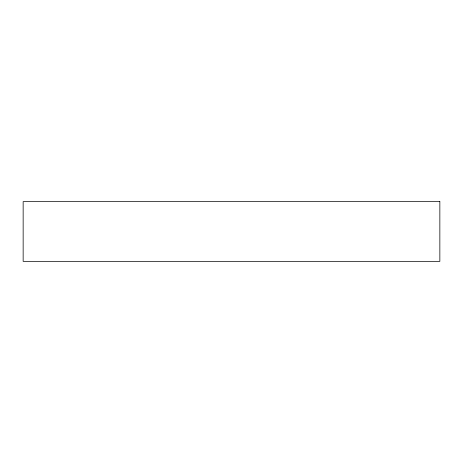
<?xml version="1.0" encoding="UTF-8"?>
<svg xmlns="http://www.w3.org/2000/svg" width="463" height="463" viewBox="0 0 463 463"><rect width="100%" height="100%" fill="white"/><g stroke="black" fill="none" stroke-linecap="round" stroke-linejoin="round"><path stroke-width="0.69" d="M439.85 201.642L23.15 201.642L23.15 261.358L439.85 261.358L439.85 201.642"/></g></svg>
